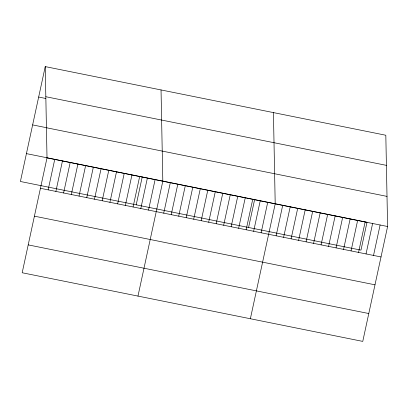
<?xml version="1.0" encoding="UTF-8"?>
<svg xmlns="http://www.w3.org/2000/svg" width="408" height="408" viewBox="0 0 408 408"><rect width="100%" height="100%" fill="white"/><g stroke="black" fill="none" stroke-linecap="round" stroke-linejoin="round"><path stroke-width="0.61" d="M45.242 66.601L47.017 157.865L22.18 272.753L362.758 341.399L387.6 226.506L385.82 135.247L45.242 66.601L20.4 181.494L360.983 250.135L367.006 222.268L322.05 213.206M48.154 189.858L54.738 159.421M55.876 191.413L62.455 160.976M63.597 192.969L70.176 162.532M71.318 194.524L77.897 164.087M79.035 196.08L85.619 165.643M86.756 197.64L93.335 167.198M94.478 199.196L101.056 168.754M102.194 200.751L108.778 170.315M109.915 202.307L116.494 171.87M117.637 203.862L124.216 173.425M125.353 205.418L131.937 174.981M133.074 206.973L139.658 176.536M136.201 204.831L142.224 176.96M140.796 208.529L147.375 178.092M148.517 210.084L155.096 179.648M137.975 296.091L162.817 181.203L161.038 89.944M163.725 213.149L170.309 182.713M171.222 214.659L177.801 184.222M178.714 216.174L185.293 185.732M186.206 217.683L192.785 187.246M193.698 219.193L200.282 188.756M201.19 220.703L207.774 190.266M208.687 222.212L215.266 191.775M216.179 223.722L222.758 193.285M223.671 225.231L230.25 194.794M231.163 226.741L237.742 196.304M238.654 228.256L245.239 197.814M246.146 229.765L252.731 199.323M248.589 227.48L254.618 199.614L247.121 198.104M253.643 231.275L260.222 200.838M261.135 232.784L267.714 202.348M250.369 318.745L275.206 203.857L273.431 112.593M276.119 235.804L282.698 205.367M283.611 237.313L290.195 206.876M291.103 238.823L297.687 208.386M298.6 240.332L305.179 209.896M306.092 241.847L312.671 211.405M313.584 243.357L320.163 212.915M321.076 244.866L327.66 214.429M328.567 246.376L335.152 215.939M336.065 247.886L342.644 217.449M343.556 249.395L350.135 218.958M351.048 250.905L357.627 220.468M358.54 252.414L365.119 221.977M366.032 253.924L372.616 223.487M373.524 255.439L380.108 224.997M45.829 96.722L386.407 165.362M38.658 97.043L45.783 98.476M32.635 124.909L46.884 127.781M46.43 127.75L387.014 196.391M26.423 153.622L64.433 161.282M65.025 161.4L80.463 164.516M81.059 164.633L119.065 172.293M119.656 172.416L194.05 187.405M194.672 187.532L202.164 189.042M202.791 189.169L246.498 197.977M255.24 199.742L268.979 202.511M269.601 202.633L321.428 213.078M47.017 157.865L387.6 226.506M40.438 188.302L381.021 256.948M34.41 216.169L374.993 284.815M28.203 244.887L368.786 313.528"/></g></svg>
